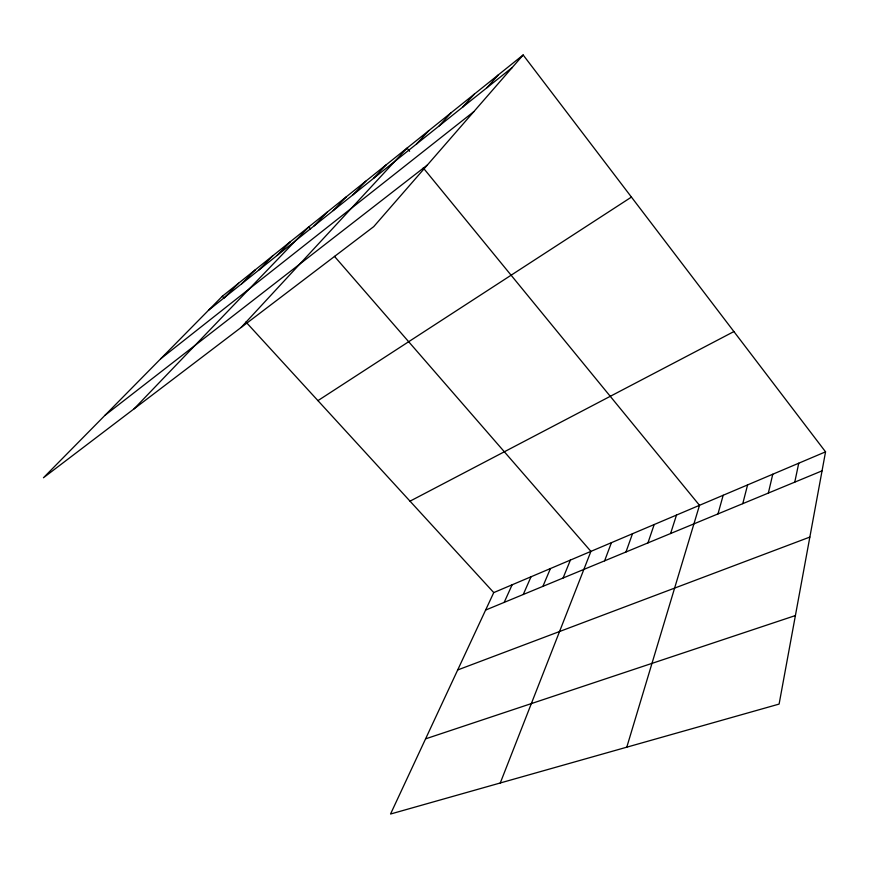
<?xml version="1.0" encoding="UTF-8"?>
<svg xmlns="http://www.w3.org/2000/svg" width="869" height="869" viewBox="0 0 869 869"><rect width="100%" height="100%" fill="white"/><g stroke="black" fill="none" stroke-linecap="round" stroke-linejoin="round"><path stroke-width="1.3" d="M825.55 451.837L779.102 704.086L390.539 814.025L493.755 592.593L825.55 451.837L523.149 54.975L222.334 296.253L43.45 477.754L373.735 226.635L523.149 54.975M794.766 482.143L798.741 463.21M768.348 493.071L772.769 474.235M742.767 503.662L747.59 484.913M717.968 513.927L723.182 495.265M626.788 747.177L699.502 505.313L423.257 167.913M670.586 533.533L676.506 515.067M647.948 542.897L654.183 524.539M625.962 552L632.491 533.74M604.607 560.831L611.418 542.68M500.272 782.98L590.92 551.38L334.456 256.344M563.079 578.015L570.39 560.081M542.886 586.379L550.435 568.554M523.257 594.494L531.024 576.788M504.172 602.402L512.134 584.794M487.02 87.671L498.274 74.94M462.688 107.115L474.257 94.2M439.214 125.886L451.076 112.785M416.544 144.004L428.689 130.752M241.071 327.504L407.05 148.11L409.603 151.239M373.507 178.406L386.118 164.893M353.053 194.754L365.86 181.143M333.251 210.58L346.253 196.872M314.089 225.897L327.255 212.112M134.043 408.875L308.843 226.874L310.559 228.851M277.015 255.529L290.463 241.615M259.081 269.868L272.638 255.91M241.691 283.772L255.367 269.77M224.832 297.241L238.606 283.207M208.484 310.309L512.265 67.489M160.7 358.788L473.866 111.601M105.04 415.273L427.418 164.969M317.935 400.631L631.437 197.089M410.016 501.174L733.903 331.567M485.597 610.081L822.052 470.846M457.691 669.956L809.854 537.075M425.571 738.856L795.407 615.556M222.334 296.253L224.159 298.241M245.927 322.008L493.755 592.593"/></g></svg>
